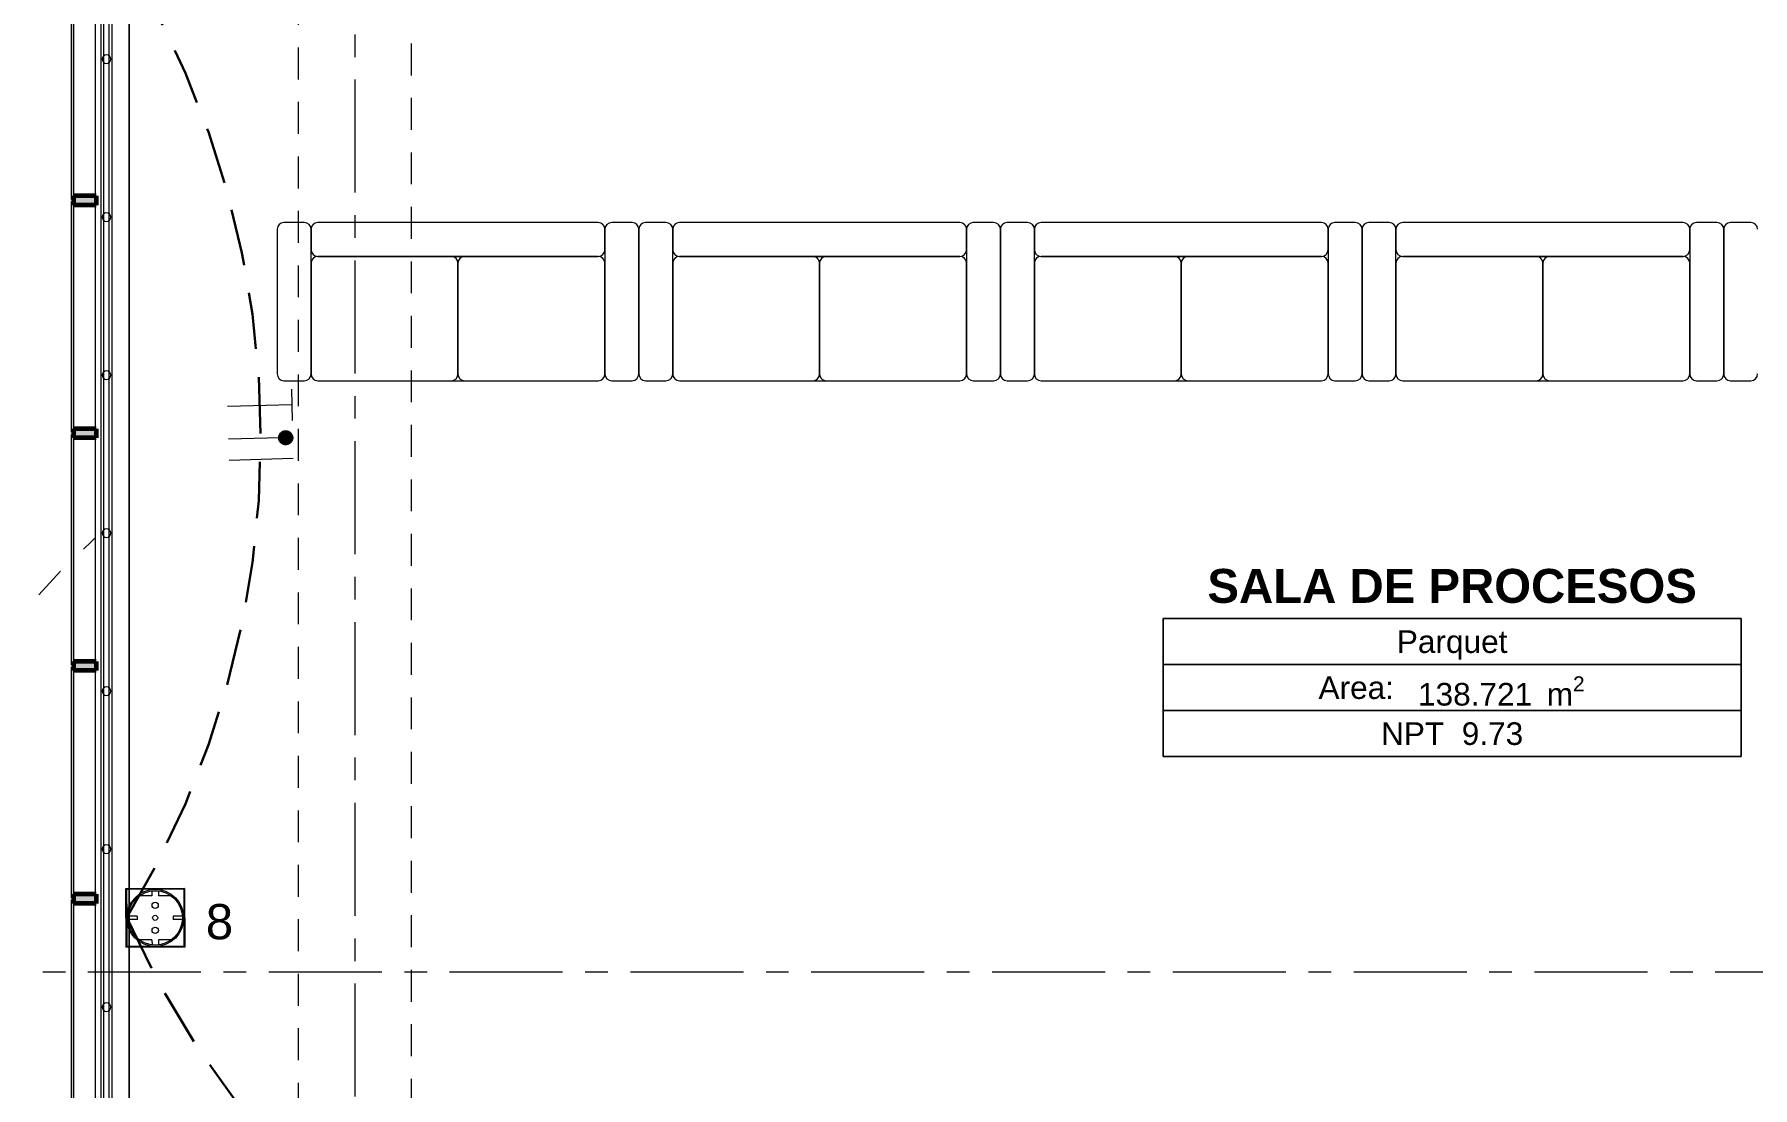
# Model space of a CAD drawing. Header units: inches. Extents: x -19 to 5698, y -728 to 92.
# Drawn here: x 192.9 to 200.5, y 9.49 to 14.15 of the extents above; entities that cross this region are included whole.
import ezdxf

# ---------------------------------------------------------------- set-up
doc = ezdxf.new("R2010")
doc.units = ezdxf.units.IN
doc.header["$MEASUREMENT"] = 0
doc.set_wipeout_variables(frame=1)
for name, pattern in [('HIDDEN', [0.375, 0.25, -0.125]), ('Hidden Line', [0.195611, 0.141111, -0.0545]), ('Punto & Raya', [0.65, 0.5, -0.075, 0, -0.075]), ('Rayas', [0.282222, 0.141111, -0.141111]), ('RAYITAS', [0.375, 0.25, -0.125]), ('Wipeout_Contour', [1, 0, -1])]:
    doc.linetypes.add(name, pattern=pattern)
doc.layers.get('0').update_dxf_attribs({"color": 61})
for name, color, linetype, lineweight in [('00 conduct tomacorr', 120, 'HIDDEN', 30), ('00 IE LUZ EMERGENCIA', 253, 'Continuous', 0), ('10 REM ACABADOS', 170, 'Continuous', 13), ('T-TECHO-E', 150, 'Continuous', 20), ('TOMACORRIENTE', 22, 'RAYITAS', 9)]:
    doc.layers.add(name, color=color, linetype=linetype, lineweight=lineweight)
for name, color, linetype in [('02 _ ARQ _ ALB _ Ejes Generales', 251, 'Continuous'), ('02 _ ARQ _ ALB _ Mobiliario', 7, 'Continuous'), ('02 _ ARQ _ ZON _ Espacio.3D', 7, 'Continuous'), ('08 _ STR _ EXT _ 07 Losa Aligerada', 7, 'Continuous'), ('08 _ STR _ EXT _ 09 Vigas', 251, 'Continuous'), ('Acabado - Muros', 7, 'Continuous'), ('Estructura - 04 MURO', 7, 'Continuous'), ('Interior - Escaleras & Barandillas', 7, 'Continuous'), ('Marcador - Secciones', 7, 'Continuous')]:
    doc.layers.add(name, color=color, linetype=linetype)
doc.styles.add('Annotative', font='arial.ttf')
doc.styles.add('Estilo_Generado_1', font='swisseb.ttf')
doc.styles.add('Estilo_Generado_7', font='swisse.ttf')

# ---------------------------------------------------------------- blocks, each defined once
blk = doc.blocks.new('tomacorriente schuko 2+T')
at = {"color": 3}
for p, q in [((-0.1377, -0.0281, -162.36), (-0.1377, -0.1227, -162.36)), ((-0.1377, -0.0281, -162.36), (-0.0441, -0.0281, -162.36)), ((-0.1367, -0.0296, -162.36), (-0.1367, -0.1211, -162.36)), ((-0.1367, -0.0296, -162.36), (-0.1367, -0.1211, -162.36)), ((-0.1367, -0.0296, -162.36), (-0.0452, -0.0296, -162.36)), ((-0.1367, -0.0296, -162.36), (-0.0909, -0.0296, -162.36)), ((-0.1261, -0.0496, -162.36), (-0.1261, -0.0701, -162.36)), ((-0.0935, -0.0318, -162.36), (-0.0935, -0.0465, -162.36)), ((-0.0935, -0.0465, -162.36), (-0.0883, -0.0465, -162.36)), ((-0.0909, -0.0296, -162.36), (-0.0452, -0.0296, -162.36)), ((-0.0883, -0.0318, -162.36), (-0.0883, -0.0465, -162.36)), ((-0.0557, -0.0496, -162.36), (-0.0557, -0.0701, -162.36)), ((-0.0452, -0.0296, -162.36), (-0.0452, -0.1211, -162.36)), ((-0.0452, -0.0296, -162.36), (-0.0452, -0.1211, -162.36)), ((-0.0441, -0.0281, -162.36), (-0.0441, -0.1227, -162.36)), ((-0.1342, -0.0701, -162.36), (-0.1261, -0.0701, -162.36)), ((-0.1342, -0.0806, -162.36), (-0.1261, -0.0806, -162.36)), ((-0.1261, -0.0806, -162.36), (-0.1261, -0.1011, -162.36)), ((-0.0557, -0.0701, -162.36), (-0.0476, -0.0701, -162.36)), ((-0.0557, -0.0806, -162.36), (-0.0476, -0.0806, -162.36)), ((-0.0557, -0.0806, -162.36), (-0.0557, -0.1011, -162.36)), ((-0.0935, -0.1043, -162.36), (-0.0883, -0.1043, -162.36)), ((-0.0935, -0.1043, -162.36), (-0.0935, -0.1189, -162.36)), ((-0.0883, -0.1043, -162.36), (-0.0883, -0.1189, -162.36)), ((-0.1377, -0.1227, -162.36), (-0.0441, -0.1227, -162.36)), ((-0.1367, -0.1211, -162.36), (-0.0452, -0.1211, -162.36)), ((-0.1367, -0.1211, -162.36), (-0.0909, -0.1211, -162.36)), ((-0.0909, -0.1211, -162.36), (-0.0452, -0.1211, -162.36))]:
    blk.add_line(p, q, dxfattribs=at)
for centre, radius in [((-0.0909, -0.0754, -162.36), 0.0457), ((-0.0909, -0.0754, -162.36), 0.0436), ((-0.1109, -0.0754, -162.36), 0.00505), ((-0.091, -0.0755, -162.36), 0.00406), ((-0.0709, -0.0754, -162.36), 0.00505)]:
    blk.add_circle(centre, radius, dxfattribs=at)
blk = doc.blocks.new('a')
at = {"layer": 'TOMACORRIENTE', "ltscale": 0.05}
h = blk.add_hatch(color=4, dxfattribs=at)
edge = h.paths.add_edge_path()
edge.add_arc((0, 0.0752), 0.0211, 0, 360)
at = {"layer": 'TOMACORRIENTE', "color": 4}
for p, q in [((-0.1455, 0.0963), (-0.0515, 0.0963)), ((-0.0985, 0.0963), (-0.0985, -0.0966)), ((0, 0.0963), (0, -0.0963)), ((0.0623, -0.0963), (0.0623, 0.0963))]:
    blk.add_line(p, q, dxfattribs=at)
blk.add_circle((0, 0.0752), 0.0211, dxfattribs=at)
blk = doc.blocks.new('CABLE 3FACE')
at = {"layer": 'T-TECHO-E', "rotation": 59.94170052614085}
blk.add_blockref('a', (0, 0), dxfattribs=at)

msp = doc.modelspace()

# ---------------------------------------------------------------- hatches: boundary and pattern name
at = {"layer": 'Acabado - Muros', "linetype": 'Continuous', "lineweight": 9}
for points in [[(193.065, 14.44), (193.065, 13.42), (193.075, 13.42), (193.075, 14.44)], [(193.065, 13.41), (193.065, 12.39), (193.075, 12.39), (193.075, 13.41)], [(193.065, 12.38), (193.065, 11.36), (193.075, 11.36), (193.075, 12.38)], [(193.065, 11.35), (193.065, 10.33), (193.075, 10.33), (193.075, 11.35)], [(193.065, 10.32), (193.065, 9.3), (193.075, 9.3), (193.075, 10.32)]]:
    msp.add_hatch(color=250, dxfattribs=at).paths.add_polyline_path(points)

# ---------------------------------------------------------------- linework, layer by layer
at = {"layer": '02 _ ARQ _ ALB _ Ejes Generales', "color": 251, "linetype": 'Punto & Raya', "lineweight": 13, "true_color": 0x636466}
msp.add_line((194.32, 3.05), (194.32, 44.9), dxfattribs=at)
at = {"layer": '02 _ ARQ _ ALB _ Mobiliario', "color": 175, "linetype": 'Continuous', "lineweight": 13}
for p, q in [((194.0955, 13.3177), (194.0055, 13.3177)), ((195.3955, 13.3177), (194.1555, 13.3177)), ((195.5455, 13.3177), (195.4555, 13.3177)), ((195.6955, 13.3177), (195.6055, 13.3177)), ((196.9955, 13.3177), (195.7555, 13.3177)), ((197.1455, 13.3177), (197.0555, 13.3177)), ((197.2955, 13.3177), (197.2055, 13.3177)), ((198.5955, 13.3177), (197.3555, 13.3177)), ((198.7455, 13.3177), (198.6555, 13.3177)), ((198.8955, 13.3177), (198.8055, 13.3177)), ((200.1955, 13.3177), (198.9555, 13.3177)), ((200.3455, 13.3177), (200.2555, 13.3177)), ((200.4955, 13.3177), (200.4055, 13.3177)), ((193.9755, 13.2877), (193.9755, 12.6477)), ((194.1255, 13.2877), (194.1255, 13.1977)), ((194.1255, 12.6477), (194.1255, 13.2877)), ((195.4255, 13.1977), (195.4255, 13.2877)), ((195.4255, 13.2877), (195.4255, 12.6477)), ((195.5755, 12.6477), (195.5755, 13.2877)), ((195.5755, 13.2877), (195.5755, 12.6477)), ((195.7255, 13.2877), (195.7255, 13.1977)), ((195.7255, 12.6477), (195.7255, 13.2877)), ((197.0255, 13.1977), (197.0255, 13.2877)), ((197.0255, 13.2877), (197.0255, 12.6477)), ((197.1755, 12.6477), (197.1755, 13.2877)), ((197.1755, 13.2877), (197.1755, 12.6477)), ((197.3255, 13.2877), (197.3255, 13.1977)), ((197.3255, 12.6477), (197.3255, 13.2877)), ((198.6255, 13.1977), (198.6255, 13.2877)), ((198.6255, 13.2877), (198.6255, 12.6477)), ((198.7755, 12.6477), (198.7755, 13.2877)), ((198.7755, 13.2877), (198.7755, 12.6477)), ((198.9255, 13.2877), (198.9255, 13.1977)), ((198.9255, 12.6477), (198.9255, 13.2877)), ((200.2255, 13.1977), (200.2255, 13.2877)), ((200.2255, 13.2877), (200.2255, 12.6477)), ((200.3755, 12.6477), (200.3755, 13.2877)), ((200.3755, 13.2877), (200.3755, 12.6477)), ((194.7455, 13.1677), (194.1555, 13.1677)), ((195.3955, 13.1677), (194.1555, 13.1677)), ((194.1555, 13.1677), (195.3955, 13.1677)), ((195.3955, 13.1677), (194.8055, 13.1677)), ((196.3455, 13.1677), (195.7555, 13.1677)), ((196.9955, 13.1677), (195.7555, 13.1677)), ((195.7555, 13.1677), (196.9955, 13.1677)), ((196.9955, 13.1677), (196.4055, 13.1677)), ((197.9455, 13.1677), (197.3555, 13.1677)), ((198.5955, 13.1677), (197.3555, 13.1677)), ((197.3555, 13.1677), (198.5955, 13.1677)), ((198.5955, 13.1677), (198.0055, 13.1677)), ((199.5455, 13.1677), (198.9555, 13.1677)), ((200.1955, 13.1677), (198.9555, 13.1677)), ((198.9555, 13.1677), (200.1955, 13.1677)), ((200.1955, 13.1677), (199.6055, 13.1677)), ((194.1255, 13.1377), (194.1255, 12.6477)), ((194.1255, 13.1377), (194.1255, 12.6477)), ((194.7755, 12.6477), (194.7755, 13.1377)), ((194.7755, 13.1377), (194.7755, 12.6477)), ((195.4255, 12.6477), (195.4255, 13.1377)), ((195.4255, 12.6477), (195.4255, 13.1377)), ((195.7255, 13.1377), (195.7255, 12.6477)), ((195.7255, 13.1377), (195.7255, 12.6477)), ((196.3755, 12.6477), (196.3755, 13.1377)), ((196.3755, 13.1377), (196.3755, 12.6477)), ((197.0255, 12.6477), (197.0255, 13.1377)), ((197.0255, 12.6477), (197.0255, 13.1377)), ((197.3255, 13.1377), (197.3255, 12.6477)), ((197.3255, 13.1377), (197.3255, 12.6477)), ((197.9755, 12.6477), (197.9755, 13.1377)), ((197.9755, 13.1377), (197.9755, 12.6477)), ((198.6255, 12.6477), (198.6255, 13.1377)), ((198.6255, 12.6477), (198.6255, 13.1377)), ((198.9255, 13.1377), (198.9255, 12.6477)), ((198.9255, 13.1377), (198.9255, 12.6477)), ((199.5755, 12.6477), (199.5755, 13.1377)), ((199.5755, 13.1377), (199.5755, 12.6477)), ((200.2255, 12.6477), (200.2255, 13.1377)), ((200.2255, 12.6477), (200.2255, 13.1377)), ((194.0055, 12.6177), (194.0955, 12.6177)), ((194.1555, 12.6177), (194.7455, 12.6177)), ((194.1555, 12.6177), (195.3955, 12.6177)), ((194.8055, 12.6177), (195.3955, 12.6177)), ((195.4555, 12.6177), (195.5455, 12.6177)), ((195.6055, 12.6177), (195.6955, 12.6177)), ((195.7555, 12.6177), (196.3455, 12.6177)), ((195.7555, 12.6177), (196.9955, 12.6177)), ((196.4055, 12.6177), (196.9955, 12.6177)), ((197.0555, 12.6177), (197.1455, 12.6177)), ((197.2055, 12.6177), (197.2955, 12.6177)), ((197.3555, 12.6177), (197.9455, 12.6177)), ((197.3555, 12.6177), (198.5955, 12.6177)), ((198.0055, 12.6177), (198.5955, 12.6177)), ((198.6555, 12.6177), (198.7455, 12.6177)), ((198.8055, 12.6177), (198.8955, 12.6177)), ((198.9555, 12.6177), (199.5455, 12.6177)), ((198.9555, 12.6177), (200.1955, 12.6177)), ((199.6055, 12.6177), (200.1955, 12.6177)), ((200.2555, 12.6177), (200.3455, 12.6177)), ((200.4055, 12.6177), (200.4955, 12.6177))]:
    msp.add_line(p, q, dxfattribs=at)
for centre, start, end in [((194.0055, 13.2877), 90, 180), ((194.0955, 13.2877), 0, 90), ((194.1555, 13.2877), 90, 180), ((195.3955, 13.2877), 0, 90), ((195.4555, 13.2877), 90, 180), ((195.5455, 13.2877), 0, 90), ((195.6055, 13.2877), 90, 180), ((195.6955, 13.2877), 0, 90), ((195.7555, 13.2877), 90, 180), ((196.9955, 13.2877), 0, 90), ((197.0555, 13.2877), 90, 180), ((197.1455, 13.2877), 0, 90), ((197.2055, 13.2877), 90, 180), ((197.2955, 13.2877), 0, 90), ((197.3555, 13.2877), 90, 180), ((198.5955, 13.2877), 0, 90), ((198.6555, 13.2877), 90, 180), ((198.7455, 13.2877), 0, 90), ((198.8055, 13.2877), 90, 180), ((198.8955, 13.2877), 0, 90), ((198.9555, 13.2877), 90, 180), ((200.1955, 13.2877), 0, 90), ((200.2555, 13.2877), 90, 180), ((200.3455, 13.2877), 0, 90), ((200.4055, 13.2877), 90, 180), ((200.4955, 13.2877), 0, 90), ((194.1555, 13.1977), 180, 270), ((194.1555, 13.1377), 90, 180), ((194.1555, 13.1377), 90, 180), ((194.7455, 13.1377), 0, 90), ((194.8055, 13.1377), 90, 180), ((195.3955, 13.1977), 270, 0), ((195.3955, 13.1377), 0, 90), ((195.3955, 13.1377), 0, 90), ((195.7555, 13.1977), 180, 270), ((195.7555, 13.1377), 90, 180), ((195.7555, 13.1377), 90, 180), ((196.3455, 13.1377), 0, 90), ((196.4055, 13.1377), 90, 180), ((196.9955, 13.1977), 270, 0), ((196.9955, 13.1377), 0, 90), ((196.9955, 13.1377), 0, 90), ((197.3555, 13.1977), 180, 270), ((197.3555, 13.1377), 90, 180), ((197.3555, 13.1377), 90, 180), ((197.9455, 13.1377), 0, 90), ((198.0055, 13.1377), 90, 180), ((198.5955, 13.1977), 270, 0), ((198.5955, 13.1377), 0, 90), ((198.5955, 13.1377), 0, 90), ((198.9555, 13.1977), 180, 270), ((198.9555, 13.1377), 90, 180), ((198.9555, 13.1377), 90, 180), ((199.5455, 13.1377), 0, 90), ((199.6055, 13.1377), 90, 180), ((200.1955, 13.1977), 270, 0), ((200.1955, 13.1377), 0, 90), ((200.1955, 13.1377), 0, 90), ((194.0055, 12.6477), 180, 270), ((194.0955, 12.6477), 270, 0), ((194.1555, 12.6477), 180, 270), ((194.1555, 12.6477), 180, 270), ((194.7455, 12.6477), 270, 0), ((194.8055, 12.6477), 180, 270), ((195.3955, 12.6477), 270, 0), ((195.3955, 12.6477), 270, 0), ((195.4555, 12.6477), 180, 270), ((195.5455, 12.6477), 270, 0), ((195.6055, 12.6477), 180, 270), ((195.6955, 12.6477), 270, 0), ((195.7555, 12.6477), 180, 270), ((195.7555, 12.6477), 180, 270), ((196.3455, 12.6477), 270, 0), ((196.4055, 12.6477), 180, 270), ((196.9955, 12.6477), 270, 0), ((196.9955, 12.6477), 270, 0), ((197.0555, 12.6477), 180, 270), ((197.1455, 12.6477), 270, 0), ((197.2055, 12.6477), 180, 270), ((197.2955, 12.6477), 270, 0), ((197.3555, 12.6477), 180, 270), ((197.3555, 12.6477), 180, 270), ((197.9455, 12.6477), 270, 0), ((198.0055, 12.6477), 180, 270), ((198.5955, 12.6477), 270, 0), ((198.5955, 12.6477), 270, 0), ((198.6555, 12.6477), 180, 270), ((198.7455, 12.6477), 270, 0), ((198.8055, 12.6477), 180, 270), ((198.8955, 12.6477), 270, 0), ((198.9555, 12.6477), 180, 270), ((198.9555, 12.6477), 180, 270), ((199.5455, 12.6477), 270, 0), ((199.6055, 12.6477), 180, 270), ((200.1955, 12.6477), 270, 0), ((200.1955, 12.6477), 270, 0), ((200.2555, 12.6477), 180, 270), ((200.3455, 12.6477), 270, 0), ((200.4055, 12.6477), 180, 270), ((200.4955, 12.6477), 270, 0)]:
    msp.add_arc(centre, 0.03, start, end, dxfattribs=at)
at = {"layer": '02 _ ARQ _ ZON _ Espacio.3D', "color": 251, "linetype": 'Continuous', "lineweight": 13}
for p, q in [((200.4522, 11.5649), (197.8959, 11.5649)), ((197.8959, 11.5649), (197.8959, 10.9542)), ((197.8959, 11.5649), (200.4522, 11.5649)), ((197.8959, 11.3613), (197.8959, 11.5649)), ((200.4522, 10.9542), (200.4522, 11.5649)), ((200.4522, 11.5649), (200.4522, 11.3613)), ((200.4522, 11.3613), (197.8959, 11.3613)), ((197.8959, 11.3613), (200.4522, 11.3613)), ((197.8959, 11.1578), (197.8959, 11.3613)), ((200.4522, 11.3613), (200.4522, 11.1578)), ((200.4522, 11.1578), (197.8959, 11.1578)), ((197.8959, 11.1578), (200.4522, 11.1578)), ((197.8959, 10.9542), (197.8959, 11.1578)), ((200.4522, 11.1578), (200.4522, 10.9542)), ((197.8959, 10.9542), (200.4522, 10.9542)), ((200.4522, 10.9542), (197.8959, 10.9542))]:
    msp.add_line(p, q, dxfattribs=at)
at = {"layer": '02 _ ARQ _ ZON _ Espacio.3D', "color": 254, "linetype": 'Continuous', "lineweight": 0, "flags": 128}
msp.add_lwpolyline([(205.0199, 6.5), (205.02, 18.6001), (193.32, 18.6001), (193.32, 6.5)], close=True, dxfattribs=at)
at = {"layer": '08 _ STR _ EXT _ 07 Losa Aligerada', "color": 7, "linetype": 'Rayas', "lineweight": 18, "flags": 128}
msp.add_lwpolyline([(193.22, 11.97, 1.049431), (198.7937, 6.3), (209.6003, 6.3), (209.6003, 6.2005), (214.7981, 6.2005), (214.7981, 7.2), (222.07, 7.2), (222.07, 5.6637), (223.2699, 5.6637), (223.2699, 4.2), (228.3699, 4.2), (228.3699, 5.6637), (229.57, 5.6637), (229.57, 7.2), (236.57, 7.2), (236.57, 14.9999), (236.57, 15.1499), (236.57, 15.1499), (236.57, 15.7999), (236.57, 15.7999), (236.57, 18.1001), (236.57, 20.35), (234.07, 20.35), (231.67, 20.35), (231.67, 22.35), (231.67, 22.6), (231.67, 24.5), (231.67, 24.75), (231.67, 26.75), (236.57, 26.75), (236.57, 29.7), (236.57, 35.2005), (236.57, 39.9), (228.67, 39.9), (223.5529, 39.9), (223.5529, 40.9), (218.9324, 40.9), (218.9324, 39.9), (208.37, 39.9), (208.37, 41.4352), (207.42, 41.4352), (207.42, 42.9), (202.22, 42.9), (202.22, 41.4352), (201.2699, 41.4352), (201.2699, 39.9), (196.2701, 39.9), (196.2701, 41.1), (192.8701, 41.1), (192.8701, 37.7), (194.07, 37.7), (194.07, 33.9), (193.17, 33.9), (193.17, 21.2663), (193.22, 21.2663)], format="xyb", close=True, dxfattribs=at)
at = {"layer": '08 _ STR _ EXT _ 07 Losa Aligerada', "color": 7, "linetype": 'Continuous', "lineweight": 18, "flags": 128}
msp.add_lwpolyline([(208.37, 42.6544), (207.42, 42.6544), (207.42, 42.9), (202.22, 42.9), (202.22, 42.6544), (201.2699, 42.6544), (201.2699, 39.9), (196.1201, 39.9), (196.1201, 40.95), (193.0201, 40.95), (193.0201, 37.7), (194.1639, 37.7), (194.1639, 33.9), (193.17, 33.9), (193.17, 23.8932), (193.17, 6.3), (212.718, 6.3)], dxfattribs=at)
at = {"layer": '08 _ STR _ EXT _ 09 Vigas', "color": 251, "linetype": 'Hidden Line', "lineweight": 13, "true_color": 0x636466}
for p, q in [((194.07, 7.2), (194.07, 17.4)), ((194.57, 7.7), (194.57, 16.9))]:
    msp.add_line(p, q, dxfattribs=at)
at = {"layer": 'Acabado - Muros', "color": 7, "linetype": 'Continuous', "lineweight": 60}
for p, q in [((193.075, 13.435), (193.075, 13.395)), ((193.075, 12.405), (193.075, 12.365)), ((193.075, 11.375), (193.075, 11.335)), ((193.075, 10.345), (193.075, 10.305))]:
    msp.add_line(p, q, dxfattribs=at)
at = {"layer": 'Acabado - Muros', "color": 7, "linetype": 'Continuous', "lineweight": 13, "flags": 128}
for points in [[(193.065, 14.44), (193.075, 14.44), (193.075, 13.42), (193.065, 13.42)], [(193.065, 13.41), (193.075, 13.41), (193.075, 12.39), (193.065, 12.39)], [(193.065, 12.38), (193.075, 12.38), (193.075, 11.36), (193.065, 11.36)], [(193.065, 11.35), (193.075, 11.35), (193.075, 10.33), (193.065, 10.33)], [(193.065, 10.32), (193.075, 10.32), (193.075, 9.3), (193.065, 9.3)]]:
    msp.add_lwpolyline(points, close=True, dxfattribs=at)

# ---------------------------------------------------------------- block references
at = {"layer": '00 conduct tomacorr', "xscale": 1.47256122672843, "yscale": 1.47256122672843, "zscale": 1.47256122672843, "rotation": 211.6203160785367}
msp.add_blockref('CABLE 3FACE', (193.9024, 12.3622), dxfattribs=at)

# ---------------------------------------------------------------- texts
at = {"layer": '00 IE LUZ EMERGENCIA', "style": 'Annotative'}
msp.add_attdef('8', (193.6595, 10.146, 0), '', height=0.1562, dxfattribs=at)
at = {"layer": '02 _ ARQ _ ZON _ Espacio.3D', "color": 251, "lineweight": 25, "attachment_point": 2}
for s, insert, char_height, style in [('\\A1;{\\pqc;\\pt0;\\fSwis721 Ex BT|b1|i0|c0|p34;SALA DE PROCESOS}', (199.174, 11.7848), 0.15, 'Estilo_Generado_1'), ('\\A1;{\\pqc;\\pt0;\\fSwis721 Ex BT|b0|i0|c238|p34;Parquet}', (199.174, 11.5131), 0.1, 'Estilo_Generado_7'), ('\\A1;{\\pqc;\\pt0;\\fSwis721 Ex BT|b0|i0|c238|p34;Area: }', (198.7498, 11.3095), 0.1, 'Estilo_Generado_7'), ('\\A1;{\\pqc;\\pt0,0.3;\\fSwis721 Ex BT|b0|i0|c238|p34;138.721\\fSwis721 Ex BT|b0|i0|c238|p34;\\A1{\\H.66x;\\S^  ;}\\fSwis721 Ex BT|b0|i0|c238|p34; m\\fSwis721 Ex BT|b0|i0|c238|p34;\\A1{\\H.66x;\\S2^  ;}}', (199.3916, 11.3095), 0.1, 'Estilo_Generado_7'), ('\\A1;{\\pqc;\\pt0;\\fSwis721 Ex BT|b0|i0|c238|p34;NPT  9.73}', (199.174, 11.106), 0.1, 'Estilo_Generado_7')]:
    msp.add_mtext(s, dxfattribs=dict(at, insert=insert, char_height=char_height, style=style))

# ---------------------------------------------------------------- next in the draw order: wipeouts: each hides what was drawn before it
at = {"color": 254, "linetype": 'Wipeout_Contour', "lineweight": 0, "ltscale": 6465.790652}
msp.add_wipeout([(193.32, 6.45), (193.32, 22.4805), (193.17, 22.4805), (193.17, 6.45)], dxfattribs=at).dxf.layer = 'Estructura - 04 MURO'

# ---------------------------------------------------------------- next in the draw order: hatches: boundary and pattern name
at = {"layer": 'Acabado - Muros', "linetype": 'Continuous', "lineweight": 0}
for points in [[(193.175, 13.435), (193.075, 13.435), (193.075, 13.395), (193.175, 13.395)], [(193.175, 12.405), (193.075, 12.405), (193.075, 12.365), (193.175, 12.365)], [(193.175, 11.375), (193.075, 11.375), (193.075, 11.335), (193.175, 11.335)], [(193.175, 10.345), (193.075, 10.345), (193.075, 10.305), (193.175, 10.305)]]:
    msp.add_hatch(color=254, dxfattribs=at).paths.add_polyline_path(points)

# ---------------------------------------------------------------- next in the draw order: linework, layer by layer
at = {"layer": '00 conduct tomacorr'}
for centre, radius, start, end in [((189.8202, 12.3622), 4.0827, 328.7264, 31.27371), ((196.8746, 11.8072), 3.8931, 203.69319, 278.77049)]:
    msp.add_arc(centre, radius, start, end, dxfattribs=at)
at = {"layer": 'Acabado - Muros', "color": 7, "linetype": 'Continuous', "lineweight": 60}
for p, q in [((193.175, 13.435), (193.075, 13.435)), ((193.175, 13.395), (193.075, 13.395)), ((193.175, 13.435), (193.175, 13.395)), ((193.175, 12.405), (193.075, 12.405)), ((193.175, 12.405), (193.175, 12.365)), ((193.175, 12.365), (193.075, 12.365)), ((193.175, 11.375), (193.075, 11.375)), ((193.175, 11.335), (193.075, 11.335)), ((193.175, 11.375), (193.175, 11.335)), ((193.175, 10.345), (193.075, 10.345)), ((193.175, 10.345), (193.175, 10.305)), ((193.175, 10.305), (193.075, 10.305))]:
    msp.add_line(p, q, dxfattribs=at)
at = {"layer": 'Estructura - 04 MURO', "color": 7, "linetype": 'Continuous', "lineweight": 13, "flags": 128}
for points in [[(193.17, 22.4805), (193.17, 6.45)], [(193.32, 6.45), (193.32, 22.4805)]]:
    msp.add_lwpolyline(points, dxfattribs=at)
at = {"layer": 'Interior - Escaleras & Barandillas', "color": 161, "linetype": 'Continuous', "lineweight": 13}
for p, q in [((193.195, 24.5272), (193.195, 6.3625)), ((193.2075, 24.5272), (193.2075, 6.3375)), ((193.2075, 24.5272), (193.2075, 6.3375)), ((193.2075, 24.5272), (193.2075, 6.3375)), ((193.2325, 6.3625), (193.2325, 24.5272)), ((193.2325, 6.3625), (193.2325, 24.5272)), ((193.2325, 6.3625), (193.2325, 24.5272)), ((193.245, 6.3625), (193.245, 24.5272))]:
    msp.add_line(p, q, dxfattribs=at)
at = {"layer": 'Interior - Escaleras & Barandillas', "color": 161, "linetype": 'Continuous', "lineweight": 13, "flags": 128}
for points in [[(193.2388, 14.0404, 1), (193.2013, 14.0404, 1)], [(193.2388, 13.3412, 1), (193.2013, 13.3412, 1)], [(193.2388, 12.6421, 1), (193.2013, 12.6421, 1)], [(193.2388, 11.943, 1), (193.2013, 11.943, 1)], [(193.2388, 11.2439, 1), (193.2013, 11.2439, 1)], [(193.2388, 10.5447, 1), (193.2013, 10.5447, 1)], [(193.2388, 9.8456, 1), (193.2013, 9.8456, 1)]]:
    msp.add_lwpolyline(points, format="xyb", close=True, dxfattribs=at)
at = {"layer": 'Marcador - Secciones', "color": 251, "linetype": 'Punto & Raya', "lineweight": 13, "true_color": 0x636466}
msp.add_line((189.9384, 10.0018), (231.3507, 10.0018), dxfattribs=at)

# ---------------------------------------------------------------- next in the draw order: block references
at = {"layer": '10 REM ACABADOS', "xscale": 2.759423129612763, "yscale": 2.759423129612763, "zscale": 2.759423129612763, "rotation": 270.0990031473628}
msp.add_blockref('tomacorriente schuko 2+T', (193.6443, 9.9903, 448.0199), dxfattribs=at)

doc.saveas('drawing.dxf')
